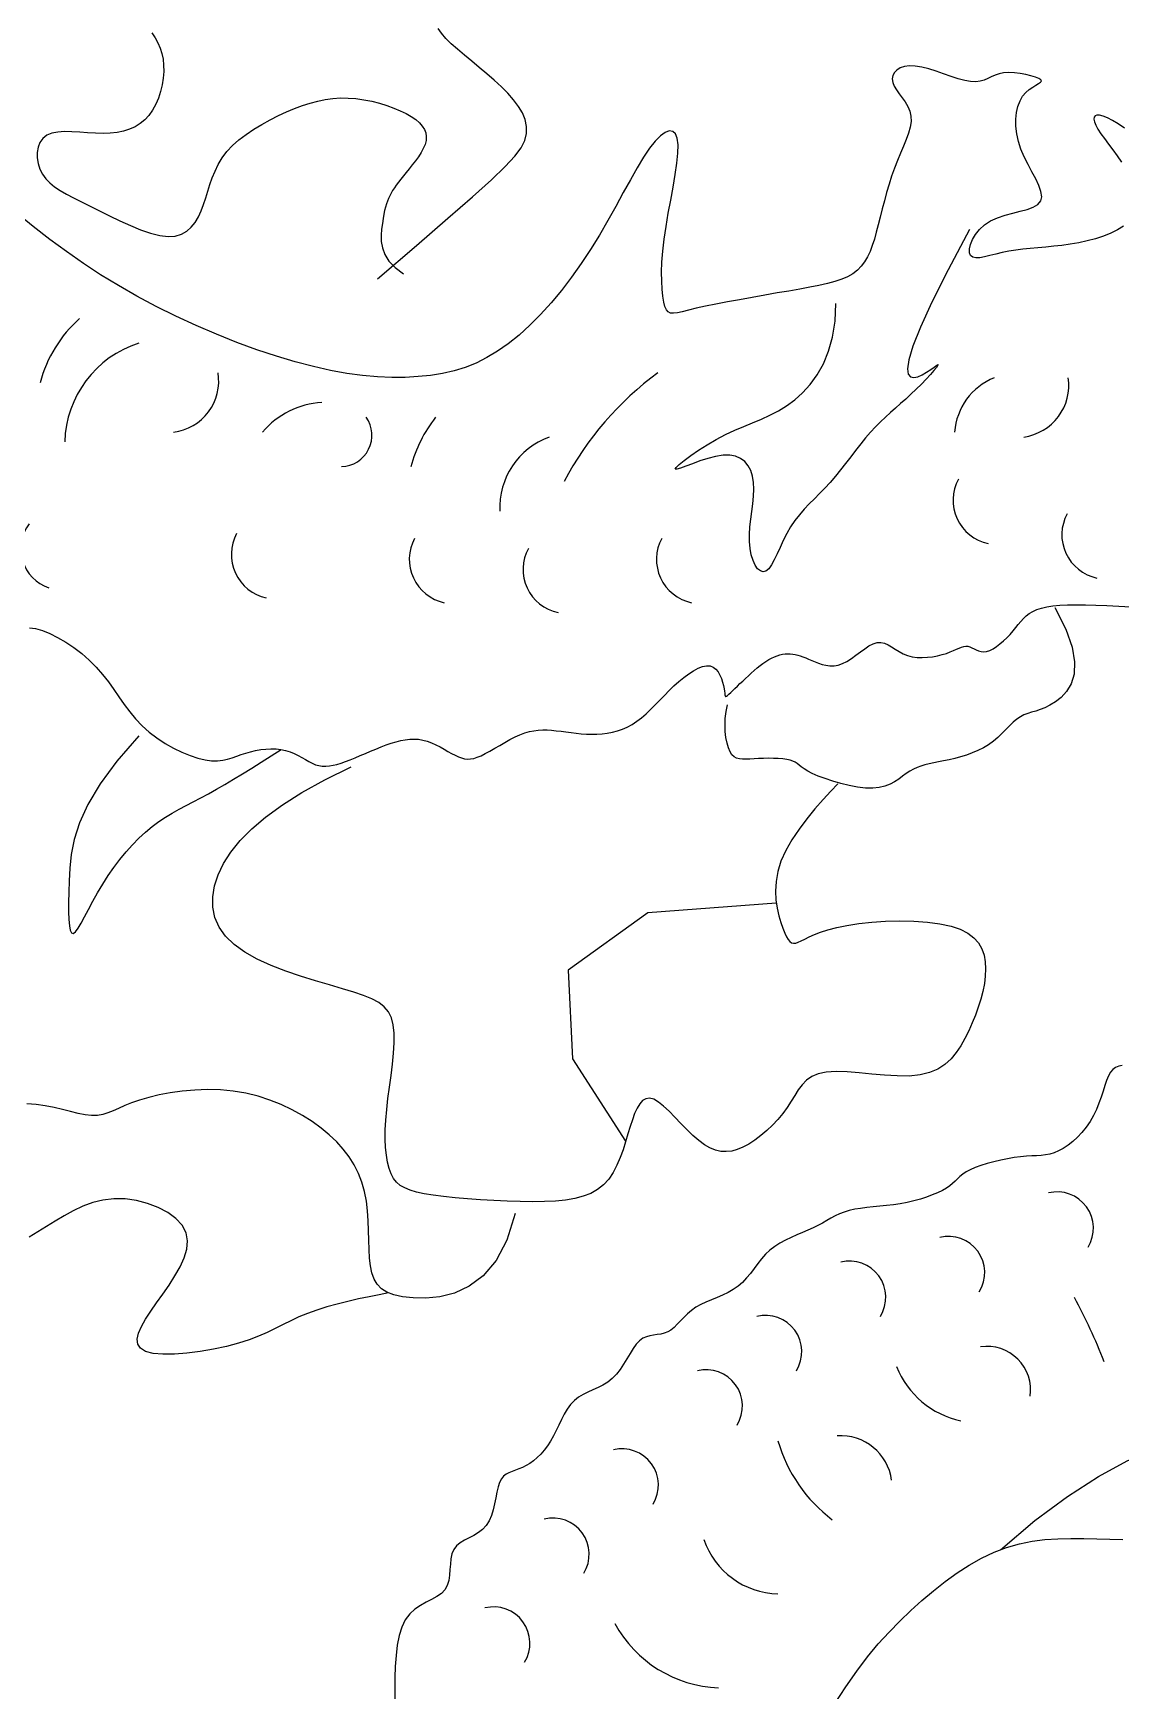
# Model space of a CAD drawing. Extents: x 2475 to 5335, y 627 to 2827.
# Drawn here: x 3507.6 to 3672.2, y 1701.1 to 1951.9 of the extents above; entities that cross this region are included whole.
import ezdxf

# ---------------------------------------------------------------- set-up
doc = ezdxf.new("R2010")
doc.units = 0
doc.header["$MEASUREMENT"] = 0
doc.layers.add('3', color=3, linetype='CONTINUOUS')
doc.layers.add('7', color=7, linetype='CONTINUOUS')

msp = doc.modelspace()

# ---------------------------------------------------------------- linework, layer by layer
at = {"layer": '3'}
for points in [[(3525.56, 1951.89), (3526.06, 1951.13), (3526.48, 1950.37), (3526.82, 1949.58), (3527.08, 1948.77), (3527.25, 1947.92), (3527.34, 1947.01), (3527.35, 1946.06), (3527.27, 1945.06), (3527.11, 1944.04), (3526.87, 1943.02), (3526.55, 1942.03), (3526.15, 1941.09), (3525.67, 1940.21), (3525.12, 1939.42), (3524.49, 1938.74), (3523.79, 1938.17), (3523.02, 1937.69), (3522.18, 1937.31), (3521.28, 1937.03), (3520.31, 1936.83), (3519.27, 1936.71), (3518.17, 1936.67), (3517.02, 1936.71), (3515.83, 1936.78), (3514.64, 1936.87), (3513.47, 1936.94), (3512.36, 1936.96), (3511.34, 1936.9), (3510.42, 1936.72), (3509.66, 1936.41), (3509.05, 1935.94), (3508.61, 1935.33), (3508.33, 1934.61), (3508.2, 1933.81), (3508.21, 1932.97), (3508.35, 1932.12), (3508.62, 1931.3), (3509, 1930.52), (3509.5, 1929.83), (3510.11, 1929.2), (3510.83, 1928.61), (3511.67, 1928.05), (3512.63, 1927.5), (3513.7, 1926.93), (3514.89, 1926.33), (3516.21, 1925.68), (3517.64, 1924.96), (3519.15, 1924.21), (3520.72, 1923.46), (3522.3, 1922.75), (3523.85, 1922.12), (3525.35, 1921.61), (3526.74, 1921.26), (3528, 1921.1), (3529.09, 1921.16), (3530.04, 1921.43), (3530.84, 1921.88), (3531.52, 1922.49), (3532.1, 1923.22), (3532.59, 1924.06), (3533.01, 1924.98), (3533.37, 1925.94), (3533.7, 1926.93), (3534.02, 1927.94), (3534.34, 1928.96), (3534.7, 1929.98), (3535.11, 1931), (3535.6, 1932), (3536.19, 1932.98), (3536.91, 1933.93), (3537.76, 1934.84), (3538.74, 1935.71), (3539.83, 1936.54), (3540.99, 1937.33), (3542.2, 1938.06), (3543.45, 1938.75), (3544.71, 1939.38), (3545.95, 1939.95), (3547.16, 1940.46), (3548.34, 1940.9), (3549.5, 1941.28), (3550.65, 1941.58), (3551.79, 1941.82), (3552.93, 1941.97), (3554.08, 1942.05), (3555.25, 1942.04), (3556.44, 1941.95), (3557.64, 1941.78), (3558.82, 1941.55), (3559.98, 1941.26), (3561.1, 1940.91), (3562.16, 1940.53), (3563.14, 1940.12), (3564.03, 1939.69), (3564.81, 1939.24), (3565.48, 1938.78), (3566.03, 1938.3), (3566.47, 1937.8), (3566.79, 1937.29), (3567, 1936.76), (3567.08, 1936.2), (3567.04, 1935.63), (3566.89, 1935.03), (3566.63, 1934.41), (3566.29, 1933.78), (3565.88, 1933.16), (3565.43, 1932.54), (3564.96, 1931.93), (3564.49, 1931.34), (3564.03, 1930.78), (3563.61, 1930.26), (3563.22, 1929.77), (3562.86, 1929.31), (3562.54, 1928.87), (3562.25, 1928.45), (3561.98, 1928.04), (3561.75, 1927.64), (3561.54, 1927.25), (3561.36, 1926.86), (3561.19, 1926.45), (3561.04, 1926.02), (3560.91, 1925.55), (3560.78, 1925.03), (3560.66, 1924.45), (3560.55, 1923.8), (3560.43, 1923.06), (3560.31, 1922.23), (3560.24, 1921.32), (3560.26, 1920.36), (3560.43, 1919.36), (3560.81, 1918.36), (3561.43, 1917.36), (3562.36, 1916.39), (3563.64, 1915.47)], [(3559.71, 1914.69), (3565.59, 1919.75), (3570.33, 1923.85), (3574.08, 1927.11), (3576.93, 1929.67), (3579.03, 1931.67), (3580.49, 1933.24), (3581.43, 1934.51), (3581.98, 1935.63), (3582.24, 1936.7), (3582.26, 1937.74), (3582.05, 1938.77), (3581.64, 1939.78), (3581.05, 1940.78), (3580.3, 1941.78), (3579.43, 1942.76), (3578.44, 1943.74), (3577.37, 1944.72), (3576.25, 1945.7), (3575.1, 1946.66), (3573.95, 1947.6), (3572.85, 1948.52), (3571.81, 1949.41), (3570.87, 1950.26), (3570.06, 1951.07), (3569.4, 1951.83), (3568.9, 1952.56)], [(3672.57, 1922.67), (3671.69, 1922.09), (3670.67, 1921.58), (3669.55, 1921.13), (3668.35, 1920.74), (3667.09, 1920.42), (3665.81, 1920.14), (3664.52, 1919.92), (3663.26, 1919.75), (3662.02, 1919.61), (3660.81, 1919.5), (3659.62, 1919.4), (3658.47, 1919.3), (3657.35, 1919.18), (3656.27, 1919.05), (3655.22, 1918.87), (3654.21, 1918.66), (3653.25, 1918.42), (3652.36, 1918.2), (3651.55, 1918.01), (3650.84, 1917.89), (3650.24, 1917.86), (3649.78, 1917.96), (3649.45, 1918.22), (3649.29, 1918.65), (3649.28, 1919.22), (3649.43, 1919.9), (3649.73, 1920.64), (3650.19, 1921.41), (3650.8, 1922.16), (3651.56, 1922.85), (3652.47, 1923.46), (3653.51, 1923.93), (3654.65, 1924.31), (3655.82, 1924.63), (3656.96, 1924.91), (3658.01, 1925.2), (3658.92, 1925.53), (3659.62, 1925.94), (3660.07, 1926.47), (3660.21, 1927.12), (3660.09, 1927.91), (3659.77, 1928.81), (3659.3, 1929.8), (3658.73, 1930.87), (3658.13, 1931.99), (3657.55, 1933.14), (3657.05, 1934.32), (3656.68, 1935.49), (3656.43, 1936.65), (3656.31, 1937.78), (3656.3, 1938.85), (3656.4, 1939.86), (3656.61, 1940.78), (3656.92, 1941.6), (3657.32, 1942.3), (3657.79, 1942.88), (3658.32, 1943.34), (3658.84, 1943.7), (3659.33, 1943.99), (3659.74, 1944.22), (3660.02, 1944.42), (3660.15, 1944.6), (3660.07, 1944.79), (3659.76, 1945), (3659.24, 1945.21), (3658.57, 1945.42), (3657.79, 1945.61), (3656.94, 1945.76), (3656.07, 1945.86), (3655.22, 1945.89), (3654.43, 1945.84), (3653.75, 1945.69), (3653.14, 1945.49), (3652.58, 1945.24), (3652.04, 1944.99), (3651.49, 1944.76), (3650.9, 1944.59), (3650.23, 1944.5), (3649.45, 1944.53), (3648.56, 1944.69), (3647.55, 1944.97), (3646.48, 1945.32), (3645.36, 1945.71), (3644.23, 1946.09), (3643.12, 1946.44), (3642.05, 1946.72), (3641.07, 1946.88), (3640.19, 1946.91), (3639.43, 1946.81), (3638.79, 1946.59), (3638.28, 1946.28), (3637.91, 1945.89), (3637.68, 1945.43), (3637.59, 1944.93), (3637.66, 1944.4), (3637.88, 1943.85), (3638.22, 1943.29), (3638.64, 1942.7), (3639.09, 1942.09), (3639.53, 1941.45), (3639.93, 1940.77), (3640.24, 1940.05), (3640.41, 1939.29), (3640.43, 1938.48), (3640.3, 1937.62), (3640.05, 1936.72), (3639.71, 1935.76), (3639.3, 1934.75), (3638.85, 1933.7), (3638.38, 1932.59), (3637.92, 1931.44), (3637.5, 1930.24), (3637.11, 1929.01), (3636.74, 1927.75), (3636.4, 1926.5), (3636.08, 1925.26), (3635.77, 1924.04), (3635.47, 1922.87), (3635.17, 1921.75), (3634.88, 1920.71), (3634.57, 1919.74), (3634.23, 1918.85), (3633.85, 1918.02), (3633.41, 1917.27), (3632.91, 1916.6), (3632.32, 1916), (3631.64, 1915.47), (3630.84, 1915.01), (3629.94, 1914.62), (3628.91, 1914.27), (3627.77, 1913.97), (3626.5, 1913.68), (3625.11, 1913.41), (3623.59, 1913.14), (3621.94, 1912.85), (3620.16, 1912.55), (3618.29, 1912.22), (3616.39, 1911.89), (3614.49, 1911.54), (3612.64, 1911.2), (3610.9, 1910.87), (3609.31, 1910.54), (3607.92, 1910.24), (3606.76, 1909.96), (3605.82, 1909.72), (3605.07, 1909.56), (3604.48, 1909.48), (3604.03, 1909.52), (3603.68, 1909.68), (3603.42, 1910), (3603.2, 1910.5), (3603.02, 1911.18), (3602.87, 1912.06), (3602.76, 1913.11), (3602.7, 1914.33), (3602.69, 1915.7), (3602.74, 1917.23), (3602.87, 1918.9), (3603.07, 1920.71), (3603.36, 1922.62), (3603.7, 1924.61), (3604.06, 1926.61), (3604.42, 1928.58), (3604.74, 1930.45), (3604.99, 1932.17), (3605.14, 1933.7), (3605.17, 1934.97), (3605.04, 1935.95), (3604.77, 1936.62), (3604.37, 1936.99), (3603.84, 1937.07), (3603.22, 1936.85), (3602.5, 1936.34), (3601.7, 1935.54), (3600.85, 1934.45), (3599.94, 1933.09), (3598.97, 1931.49), (3597.96, 1929.68), (3596.88, 1927.73), (3595.75, 1925.65), (3594.54, 1923.5), (3593.28, 1921.31), (3591.94, 1919.14), (3590.53, 1917), (3589.05, 1914.94), (3587.53, 1912.95), (3585.96, 1911.07), (3584.36, 1909.3), (3582.74, 1907.67), (3581.12, 1906.19), (3579.49, 1904.87), (3577.87, 1903.73), (3576.26, 1902.77), (3574.63, 1901.96), (3572.97, 1901.3), (3571.28, 1900.78), (3569.54, 1900.38), (3567.74, 1900.09), (3565.86, 1899.9), (3563.9, 1899.79), (3561.85, 1899.78), (3559.7, 1899.87), (3557.45, 1900.08), (3555.08, 1900.39), (3552.6, 1900.83), (3549.99, 1901.41), (3547.26, 1902.12), (3544.4, 1902.98), (3541.43, 1903.97), (3538.39, 1905.08), (3535.32, 1906.31), (3532.24, 1907.63), (3529.18, 1909.04), (3526.19, 1910.52), (3523.28, 1912.07), (3520.49, 1913.66), (3517.8, 1915.32), (3515.19, 1917.03), (3512.64, 1918.81), (3510.12, 1920.66), (3507.62, 1922.6), (3505.11, 1924.62)], [(3672.71, 1937.48), (3671.77, 1938.13), (3670.91, 1938.65), (3670.15, 1939.03), (3669.5, 1939.29), (3668.97, 1939.43), (3668.57, 1939.45), (3668.28, 1939.35), (3668.12, 1939.15), (3668.09, 1938.84), (3668.17, 1938.43), (3668.38, 1937.92), (3668.71, 1937.33), (3669.16, 1936.65), (3669.71, 1935.9), (3670.32, 1935.08), (3670.97, 1934.2), (3671.64, 1933.29), (3672.29, 1932.34)], [(3649.27, 1922.15), (3646.04, 1916.07), (3643.6, 1911.18), (3641.86, 1907.38), (3640.72, 1904.51), (3640.09, 1902.45), (3639.88, 1901.08), (3640, 1900.25), (3640.35, 1899.85), (3640.86, 1899.75), (3641.47, 1899.88), (3642.13, 1900.17), (3642.79, 1900.55), (3643.41, 1900.97), (3643.94, 1901.34), (3644.33, 1901.62), (3644.53, 1901.72), (3644.51, 1901.61), (3644.29, 1901.3), (3643.89, 1900.83), (3643.36, 1900.23), (3642.71, 1899.53), (3641.99, 1898.78), (3641.21, 1898), (3640.41, 1897.24), (3639.62, 1896.51), (3638.85, 1895.82), (3638.08, 1895.14), (3637.31, 1894.47), (3636.56, 1893.78), (3635.8, 1893.07), (3635.05, 1892.32), (3634.3, 1891.51), (3633.56, 1890.64), (3632.81, 1889.71), (3632.05, 1888.74), (3631.3, 1887.76), (3630.53, 1886.76), (3629.76, 1885.78), (3628.98, 1884.83), (3628.2, 1883.91), (3627.4, 1883.05), (3626.59, 1882.23), (3625.8, 1881.43), (3625.02, 1880.64), (3624.26, 1879.84), (3623.53, 1879.01), (3622.85, 1878.13), (3622.21, 1877.19), (3621.63, 1876.17), (3621.1, 1875.12), (3620.61, 1874.07), (3620.15, 1873.08), (3619.72, 1872.17), (3619.3, 1871.41), (3618.89, 1870.82), (3618.47, 1870.46), (3618.05, 1870.36), (3617.63, 1870.5), (3617.22, 1870.85), (3616.85, 1871.39), (3616.53, 1872.1), (3616.26, 1872.95), (3616.07, 1873.9), (3615.98, 1874.94), (3615.98, 1876.04), (3616.06, 1877.19), (3616.19, 1878.35), (3616.34, 1879.52), (3616.48, 1880.68), (3616.59, 1881.81), (3616.64, 1882.89), (3616.6, 1883.91), (3616.45, 1884.85), (3616.18, 1885.69), (3615.79, 1886.43), (3615.28, 1887.04), (3614.64, 1887.52), (3613.88, 1887.85), (3613, 1888.02), (3611.99, 1888.02), (3610.86, 1887.84), (3609.67, 1887.53), (3608.47, 1887.14), (3607.34, 1886.73), (3606.34, 1886.34), (3605.54, 1886.04), (3604.99, 1885.88), (3604.76, 1885.9), (3604.89, 1886.16), (3605.37, 1886.62), (3606.12, 1887.23), (3607.11, 1887.96), (3608.28, 1888.76), (3609.58, 1889.58), (3610.96, 1890.39), (3612.36, 1891.13), (3613.75, 1891.79), (3615.12, 1892.37), (3616.46, 1892.92), (3617.79, 1893.47), (3619.08, 1894.05), (3620.36, 1894.71), (3621.61, 1895.47), (3622.83, 1896.37), (3624.03, 1897.44), (3625.18, 1898.7), (3626.23, 1900.16), (3627.17, 1901.83), (3627.95, 1903.73), (3628.55, 1905.88), (3628.93, 1908.27), (3629.07, 1910.94)], [(3507.05, 1861.91), (3507.97, 1861.79), (3509, 1861.49), (3510.12, 1861.04), (3511.3, 1860.45), (3512.52, 1859.74), (3513.74, 1858.91), (3514.94, 1858), (3516.08, 1857.01), (3517.14, 1855.95), (3518.1, 1854.86), (3518.97, 1853.73), (3519.79, 1852.59), (3520.58, 1851.45), (3521.37, 1850.31), (3522.2, 1849.2), (3523.09, 1848.12), (3524.07, 1847.09), (3525.16, 1846.13), (3526.33, 1845.24), (3527.57, 1844.43), (3528.84, 1843.71), (3530.11, 1843.09), (3531.35, 1842.58), (3532.53, 1842.19), (3533.62, 1841.93), (3534.6, 1841.8), (3535.48, 1841.78), (3536.28, 1841.87), (3537.02, 1842.02), (3537.72, 1842.23), (3538.4, 1842.47), (3539.07, 1842.72), (3539.77, 1842.96), (3540.49, 1843.17), (3541.25, 1843.35), (3542.02, 1843.48), (3542.8, 1843.57), (3543.58, 1843.61), (3544.35, 1843.59), (3545.09, 1843.51), (3545.79, 1843.37), (3546.46, 1843.16), (3547.08, 1842.9), (3547.67, 1842.6), (3548.24, 1842.29), (3548.78, 1841.97), (3549.3, 1841.68), (3549.82, 1841.41), (3550.33, 1841.2), (3550.84, 1841.06), (3551.35, 1840.98), (3551.88, 1840.97), (3552.42, 1841.01), (3552.98, 1841.11), (3553.57, 1841.25), (3554.2, 1841.44), (3554.86, 1841.68), (3555.57, 1841.95), (3556.31, 1842.25), (3557.08, 1842.57), (3557.87, 1842.9), (3558.66, 1843.24), (3559.46, 1843.57), (3560.25, 1843.89), (3561.02, 1844.18), (3561.77, 1844.44), (3562.5, 1844.67), (3563.21, 1844.85), (3563.9, 1844.98), (3564.58, 1845.06), (3565.25, 1845.08), (3565.91, 1845.04), (3566.57, 1844.92), (3567.23, 1844.74), (3567.89, 1844.49), (3568.53, 1844.2), (3569.16, 1843.88), (3569.78, 1843.54), (3570.36, 1843.21), (3570.92, 1842.9), (3571.45, 1842.63), (3571.94, 1842.4), (3572.4, 1842.22), (3572.86, 1842.11), (3573.31, 1842.06), (3573.78, 1842.07), (3574.27, 1842.16), (3574.8, 1842.32), (3575.38, 1842.56), (3576.01, 1842.87), (3576.7, 1843.25), (3577.43, 1843.68), (3578.19, 1844.12), (3578.97, 1844.57), (3579.74, 1845), (3580.51, 1845.4), (3581.26, 1845.74), (3581.99, 1846), (3582.68, 1846.2), (3583.36, 1846.34), (3584.03, 1846.42), (3584.7, 1846.46), (3585.37, 1846.45), (3586.05, 1846.41), (3586.75, 1846.34), (3587.47, 1846.26), (3588.22, 1846.16), (3588.98, 1846.07), (3589.75, 1845.97), (3590.54, 1845.89), (3591.33, 1845.83), (3592.12, 1845.8), (3592.91, 1845.8), (3593.69, 1845.85), (3594.47, 1845.95), (3595.24, 1846.1), (3596, 1846.3), (3596.75, 1846.57), (3597.49, 1846.9), (3598.22, 1847.29), (3598.93, 1847.76), (3599.64, 1848.31), (3600.34, 1848.91), (3601.03, 1849.57), (3601.72, 1850.26), (3602.41, 1850.97), (3603.11, 1851.69), (3603.82, 1852.41), (3604.55, 1853.11), (3605.3, 1853.77), (3606.05, 1854.39), (3606.79, 1854.94), (3607.52, 1855.42), (3608.22, 1855.79), (3608.88, 1856.05), (3609.49, 1856.17), (3610.04, 1856.15), (3610.51, 1855.97), (3610.91, 1855.66), (3611.24, 1855.24), (3611.52, 1854.76), (3611.74, 1854.23), (3611.91, 1853.69), (3612.04, 1853.17), (3612.13, 1852.7), (3612.2, 1852.31), (3612.24, 1852), (3612.27, 1851.77), (3612.3, 1851.61), (3612.35, 1851.53), (3612.42, 1851.51), (3612.52, 1851.57), (3612.68, 1851.69), (3612.88, 1851.87), (3613.14, 1852.11), (3613.44, 1852.39), (3613.78, 1852.72), (3614.15, 1853.08), (3614.54, 1853.46), (3614.96, 1853.85), (3615.38, 1854.26), (3615.82, 1854.66), (3616.26, 1855.06), (3616.7, 1855.45), (3617.14, 1855.83), (3617.59, 1856.19), (3618.03, 1856.52), (3618.47, 1856.83), (3618.9, 1857.1), (3619.33, 1857.33), (3619.75, 1857.53), (3620.17, 1857.69), (3620.58, 1857.82), (3620.98, 1857.91), (3621.38, 1857.96), (3621.77, 1857.99), (3622.15, 1857.98), (3622.53, 1857.94), (3622.91, 1857.87), (3623.29, 1857.77), (3623.68, 1857.65), (3624.08, 1857.5), (3624.5, 1857.34), (3624.94, 1857.16), (3625.4, 1856.96), (3625.9, 1856.76), (3626.43, 1856.56), (3626.98, 1856.38), (3627.56, 1856.24), (3628.16, 1856.17), (3628.78, 1856.17), (3629.42, 1856.27), (3630.07, 1856.49), (3630.74, 1856.83), (3631.41, 1857.26), (3632.09, 1857.75), (3632.76, 1858.26), (3633.42, 1858.74), (3634.06, 1859.16), (3634.69, 1859.48), (3635.29, 1859.67), (3635.86, 1859.69), (3636.41, 1859.56), (3636.95, 1859.33), (3637.49, 1859.02), (3638.04, 1858.67), (3638.62, 1858.31), (3639.23, 1857.98), (3639.89, 1857.71), (3640.6, 1857.52), (3641.35, 1857.43), (3642.13, 1857.4), (3642.91, 1857.44), (3643.68, 1857.54), (3644.43, 1857.68), (3645.13, 1857.85), (3645.78, 1858.04), (3646.35, 1858.25), (3646.86, 1858.46), (3647.31, 1858.66), (3647.71, 1858.84), (3648.07, 1858.99), (3648.41, 1859.09), (3648.72, 1859.14), (3649.03, 1859.13), (3649.33, 1859.04), (3649.64, 1858.9), (3649.96, 1858.74), (3650.3, 1858.57), (3650.65, 1858.42), (3651.03, 1858.31), (3651.43, 1858.27), (3651.87, 1858.31), (3652.35, 1858.47), (3652.85, 1858.72), (3653.37, 1859.06), (3653.89, 1859.46), (3654.42, 1859.92), (3654.93, 1860.41), (3655.41, 1860.91), (3655.87, 1861.43), (3656.28, 1861.93), (3656.66, 1862.41), (3657.04, 1862.87), (3657.43, 1863.3), (3657.85, 1863.7), (3658.31, 1864.07), (3658.84, 1864.39), (3659.45, 1864.67), (3660.17, 1864.9), (3660.98, 1865.08), (3661.91, 1865.22), (3662.96, 1865.31), (3664.12, 1865.37), (3665.41, 1865.39), (3666.83, 1865.39), (3668.39, 1865.35), (3670.08, 1865.28), (3671.85, 1865.19), (3673.67, 1865.06)], [(3662.21, 1864.96), (3663.85, 1861.72), (3664.81, 1859), (3665.19, 1856.74), (3665.11, 1854.9), (3664.67, 1853.42), (3663.98, 1852.26), (3663.14, 1851.37), (3662.27, 1850.69), (3661.45, 1850.18), (3660.68, 1849.81), (3659.97, 1849.53), (3659.31, 1849.32), (3658.68, 1849.15), (3658.09, 1848.96), (3657.52, 1848.75), (3656.97, 1848.46), (3656.43, 1848.08), (3655.89, 1847.61), (3655.34, 1847.08), (3654.78, 1846.51), (3654.19, 1845.92), (3653.56, 1845.32), (3652.89, 1844.75), (3652.17, 1844.22), (3651.39, 1843.75), (3650.56, 1843.34), (3649.69, 1842.98), (3648.81, 1842.66), (3647.92, 1842.39), (3647.04, 1842.15), (3646.18, 1841.95), (3645.36, 1841.77), (3644.59, 1841.61), (3643.87, 1841.46), (3643.19, 1841.31), (3642.54, 1841.16), (3641.93, 1840.98), (3641.34, 1840.77), (3640.78, 1840.51), (3640.23, 1840.21), (3639.68, 1839.85), (3639.13, 1839.45), (3638.56, 1839.03), (3637.94, 1838.63), (3637.25, 1838.27), (3636.49, 1837.97), (3635.63, 1837.75), (3634.65, 1837.64), (3633.54, 1837.67), (3632.34, 1837.8), (3631.08, 1838.04), (3629.82, 1838.34), (3628.59, 1838.7), (3627.43, 1839.09), (3626.38, 1839.48), (3625.49, 1839.87), (3624.79, 1840.23), (3624.25, 1840.56), (3623.83, 1840.86), (3623.48, 1841.13), (3623.18, 1841.36), (3622.89, 1841.57), (3622.55, 1841.74), (3622.14, 1841.88), (3621.63, 1841.99), (3621.02, 1842.07), (3620.35, 1842.13), (3619.62, 1842.16), (3618.87, 1842.17), (3618.11, 1842.16), (3617.37, 1842.14), (3616.68, 1842.1), (3616.04, 1842.06), (3615.46, 1842.03), (3614.93, 1842.02), (3614.46, 1842.07), (3614.04, 1842.19), (3613.67, 1842.39), (3613.34, 1842.71), (3613.05, 1843.16), (3612.8, 1843.76), (3612.59, 1844.48), (3612.43, 1845.31), (3612.33, 1846.22), (3612.29, 1847.19), (3612.33, 1848.2), (3612.45, 1849.23), (3612.66, 1850.24)], [(3523.59, 1845.56), (3520.26, 1841.74), (3517.72, 1838.3), (3515.88, 1835.2), (3514.61, 1832.41), (3513.8, 1829.89), (3513.34, 1827.61), (3513.13, 1825.54), (3513.04, 1823.65), (3512.99, 1821.91), (3512.95, 1820.33), (3512.95, 1818.94), (3512.99, 1817.76), (3513.07, 1816.82), (3513.2, 1816.15), (3513.4, 1815.76), (3513.65, 1815.68), (3513.98, 1815.92), (3514.38, 1816.45), (3514.85, 1817.23), (3515.38, 1818.2), (3515.98, 1819.32), (3516.63, 1820.55), (3517.35, 1821.84), (3518.12, 1823.15), (3518.94, 1824.43), (3519.8, 1825.67), (3520.71, 1826.86), (3521.65, 1828), (3522.61, 1829.07), (3523.6, 1830.08), (3524.59, 1831), (3525.6, 1831.85), (3526.6, 1832.6), (3527.61, 1833.27), (3528.64, 1833.89), (3529.68, 1834.47), (3530.74, 1835.04), (3531.83, 1835.6), (3532.96, 1836.18), (3534.13, 1836.81), (3535.35, 1837.48), (3536.61, 1838.21), (3537.92, 1838.99), (3539.28, 1839.82), (3540.67, 1840.69), (3542.12, 1841.59), (3543.6, 1842.53), (3545.13, 1843.5)], [(3629.33, 1838.33), (3628.28, 1837.19), (3627.11, 1835.91), (3625.89, 1834.5), (3624.67, 1833), (3623.49, 1831.44), (3622.41, 1829.83), (3621.48, 1828.21), (3620.75, 1826.6), (3620.26, 1825.04), (3620, 1823.53), (3619.92, 1822.09), (3619.99, 1820.74), (3620.17, 1819.48), (3620.43, 1818.34), (3620.73, 1817.33), (3621.03, 1816.46), (3621.31, 1815.74), (3621.57, 1815.17), (3621.82, 1814.74), (3622.07, 1814.44), (3622.35, 1814.25), (3622.64, 1814.18), (3622.98, 1814.21), (3623.37, 1814.34), (3623.83, 1814.55), (3624.37, 1814.82), (3625.02, 1815.14), (3625.8, 1815.5), (3626.74, 1815.87), (3627.86, 1816.24), (3629.19, 1816.59), (3630.74, 1816.9), (3632.53, 1817.17), (3634.5, 1817.37), (3636.59, 1817.51), (3638.73, 1817.56), (3640.86, 1817.52), (3642.9, 1817.39), (3644.8, 1817.15), (3646.48, 1816.79), (3647.89, 1816.31), (3649.04, 1815.72), (3649.95, 1815.02), (3650.65, 1814.23), (3651.15, 1813.35), (3651.48, 1812.4), (3651.67, 1811.39), (3651.72, 1810.32), (3651.67, 1809.22), (3651.53, 1808.08), (3651.29, 1806.91), (3650.98, 1805.73), (3650.61, 1804.53), (3650.17, 1803.33), (3649.68, 1802.14), (3649.16, 1800.96), (3648.59, 1799.8), (3647.97, 1798.69), (3647.28, 1797.65), (3646.48, 1796.69), (3645.55, 1795.86), (3644.48, 1795.16), (3643.23, 1794.62), (3641.79, 1794.27), (3640.14, 1794.11), (3638.33, 1794.12), (3636.43, 1794.23), (3634.49, 1794.41), (3632.58, 1794.59), (3630.75, 1794.74), (3629.08, 1794.8), (3627.61, 1794.71), (3626.4, 1794.46), (3625.42, 1794.03), (3624.61, 1793.47), (3623.94, 1792.79), (3623.36, 1792.02), (3622.83, 1791.17), (3622.29, 1790.28), (3621.7, 1789.36), (3621.03, 1788.44), (3620.27, 1787.54), (3619.46, 1786.67), (3618.6, 1785.85), (3617.71, 1785.09), (3616.8, 1784.41), (3615.89, 1783.82), (3615, 1783.34), (3614.14, 1782.99), (3613.3, 1782.76), (3612.47, 1782.67), (3611.65, 1782.71), (3610.83, 1782.9), (3610.01, 1783.23), (3609.17, 1783.71), (3608.3, 1784.34), (3607.41, 1785.12), (3606.5, 1786.01), (3605.59, 1786.95), (3604.69, 1787.88), (3603.82, 1788.77), (3602.98, 1789.55), (3602.2, 1790.17), (3601.5, 1790.59), (3600.87, 1790.75), (3600.31, 1790.68), (3599.82, 1790.39), (3599.37, 1789.91), (3598.98, 1789.25), (3598.61, 1788.44), (3598.26, 1787.5), (3597.92, 1786.46), (3597.59, 1785.34), (3597.23, 1784.16), (3596.85, 1782.96), (3596.42, 1781.77), (3595.92, 1780.61), (3595.35, 1779.52), (3594.68, 1778.52), (3593.91, 1777.65), (3593.01, 1776.94), (3591.98, 1776.36), (3590.83, 1775.91), (3589.55, 1775.58), (3588.15, 1775.34), (3586.62, 1775.19), (3584.97, 1775.11), (3583.19, 1775.09), (3581.29, 1775.11), (3579.31, 1775.17), (3577.29, 1775.26), (3575.28, 1775.38), (3573.31, 1775.53), (3571.43, 1775.7), (3569.69, 1775.89), (3568.12, 1776.09), (3566.76, 1776.31), (3565.61, 1776.55), (3564.63, 1776.83), (3563.81, 1777.17), (3563.13, 1777.57), (3562.58, 1778.05), (3562.13, 1778.63), (3561.76, 1779.33), (3561.46, 1780.14), (3561.22, 1781.08), (3561.04, 1782.13), (3560.92, 1783.3), (3560.87, 1784.58), (3560.88, 1785.96), (3560.95, 1787.44), (3561.09, 1789.03), (3561.28, 1790.7), (3561.51, 1792.43), (3561.75, 1794.17), (3561.97, 1795.9), (3562.14, 1797.57), (3562.24, 1799.14), (3562.23, 1800.58), (3562.09, 1801.85), (3561.8, 1802.92), (3561.35, 1803.82), (3560.71, 1804.57), (3559.88, 1805.21), (3558.84, 1805.77), (3557.59, 1806.29), (3556.11, 1806.79), (3554.39, 1807.31), (3552.44, 1807.89), (3550.31, 1808.52), (3548.07, 1809.22), (3545.81, 1809.99), (3543.6, 1810.85), (3541.51, 1811.8), (3539.61, 1812.85), (3537.99, 1814), (3536.69, 1815.27), (3535.73, 1816.64), (3535.1, 1818.1), (3534.78, 1819.64), (3534.76, 1821.23), (3535.03, 1822.88), (3535.59, 1824.56), (3536.42, 1826.27), (3537.52, 1827.99), (3538.92, 1829.73), (3540.66, 1831.49), (3542.77, 1833.28), (3545.3, 1835.11), (3548.27, 1836.98), (3551.74, 1838.9), (3555.73, 1840.88)], [(3620.01, 1820.24), (3600.6, 1818.8), (3588.55, 1810.1), (3589.22, 1796.72), (3597.25, 1784.23)], [(3672.38, 1795.72), (3671.85, 1795.58), (3671.38, 1795.38), (3670.98, 1795.09), (3670.62, 1794.68), (3670.31, 1794.13), (3670.03, 1793.45), (3669.76, 1792.68), (3669.49, 1791.83), (3669.2, 1790.92), (3668.87, 1789.99), (3668.5, 1789.05), (3668.05, 1788.12), (3667.53, 1787.22), (3666.94, 1786.38), (3666.3, 1785.59), (3665.61, 1784.86), (3664.91, 1784.21), (3664.19, 1783.64), (3663.47, 1783.16), (3662.77, 1782.77), (3662.1, 1782.5), (3661.44, 1782.3), (3660.79, 1782.18), (3660.12, 1782.11), (3659.43, 1782.06), (3658.69, 1782.02), (3657.89, 1781.97), (3657.02, 1781.9), (3656.06, 1781.77), (3655.05, 1781.6), (3654.01, 1781.39), (3652.96, 1781.14), (3651.95, 1780.87), (3650.99, 1780.57), (3650.12, 1780.26), (3649.37, 1779.93), (3648.75, 1779.6), (3648.25, 1779.26), (3647.82, 1778.92), (3647.45, 1778.57), (3647.09, 1778.22), (3646.71, 1777.87), (3646.29, 1777.52), (3645.78, 1777.16), (3645.17, 1776.81), (3644.45, 1776.46), (3643.65, 1776.12), (3642.78, 1775.8), (3641.84, 1775.5), (3640.86, 1775.23), (3639.84, 1774.99), (3638.81, 1774.79), (3637.76, 1774.64), (3636.73, 1774.51), (3635.7, 1774.41), (3634.69, 1774.31), (3633.72, 1774.21), (3632.79, 1774.09), (3631.91, 1773.95), (3631.09, 1773.76), (3630.33, 1773.53), (3629.63, 1773.25), (3628.96, 1772.94), (3628.32, 1772.6), (3627.68, 1772.24), (3627.03, 1771.87), (3626.34, 1771.49), (3625.62, 1771.13), (3624.84, 1770.77), (3624.01, 1770.42), (3623.15, 1770.07), (3622.29, 1769.69), (3621.43, 1769.28), (3620.6, 1768.84), (3619.81, 1768.34), (3619.07, 1767.77), (3618.41, 1767.14), (3617.8, 1766.45), (3617.23, 1765.73), (3616.68, 1764.99), (3616.12, 1764.26), (3615.55, 1763.56), (3614.94, 1762.9), (3614.28, 1762.32), (3613.54, 1761.81), (3612.75, 1761.37), (3611.92, 1760.98), (3611.08, 1760.62), (3610.23, 1760.27), (3609.4, 1759.92), (3608.61, 1759.54), (3607.88, 1759.12), (3607.22, 1758.64), (3606.61, 1758.13), (3606.06, 1757.59), (3605.55, 1757.06), (3605.06, 1756.55), (3604.58, 1756.09), (3604.1, 1755.69), (3603.62, 1755.39), (3603.1, 1755.19), (3602.57, 1755.07), (3602.03, 1754.99), (3601.48, 1754.93), (3600.93, 1754.83), (3600.39, 1754.68), (3599.86, 1754.44), (3599.35, 1754.06), (3598.86, 1753.54), (3598.39, 1752.89), (3597.91, 1752.14), (3597.43, 1751.35), (3596.94, 1750.53), (3596.41, 1749.74), (3595.84, 1748.99), (3595.22, 1748.34), (3594.54, 1747.79), (3593.82, 1747.35), (3593.07, 1746.97), (3592.3, 1746.62), (3591.55, 1746.28), (3590.81, 1745.92), (3590.12, 1745.51), (3589.49, 1745.01), (3588.92, 1744.41), (3588.42, 1743.71), (3587.96, 1742.95), (3587.54, 1742.15), (3587.13, 1741.31), (3586.73, 1740.48), (3586.32, 1739.66), (3585.89, 1738.88), (3585.42, 1738.17), (3584.92, 1737.51), (3584.4, 1736.92), (3583.86, 1736.39), (3583.3, 1735.92), (3582.74, 1735.51), (3582.18, 1735.17), (3581.63, 1734.89), (3581.08, 1734.67), (3580.56, 1734.48), (3580.06, 1734.3), (3579.59, 1734.11), (3579.16, 1733.87), (3578.78, 1733.56), (3578.44, 1733.16), (3578.16, 1732.63), (3577.94, 1731.96), (3577.75, 1731.18), (3577.59, 1730.32), (3577.41, 1729.41), (3577.2, 1728.51), (3576.94, 1727.63), (3576.6, 1726.81), (3576.16, 1726.1), (3575.61, 1725.52), (3574.96, 1725.04), (3574.26, 1724.63), (3573.55, 1724.26), (3572.85, 1723.89), (3572.21, 1723.5), (3571.66, 1723.05), (3571.23, 1722.51), (3570.95, 1721.85), (3570.8, 1721.1), (3570.72, 1720.29), (3570.66, 1719.45), (3570.6, 1718.6), (3570.48, 1717.79), (3570.26, 1717.04), (3569.9, 1716.38), (3569.36, 1715.84), (3568.68, 1715.38), (3567.89, 1714.95), (3567.05, 1714.52), (3566.18, 1714.04), (3565.34, 1713.46), (3564.57, 1712.75), (3563.9, 1711.86), (3563.37, 1710.75), (3562.98, 1709.46), (3562.69, 1708.01), (3562.5, 1706.45), (3562.39, 1704.8), (3562.33, 1703.11), (3562.3, 1701.41), (3562.3, 1699.74)], [(3580.51, 1773.31), (3579.27, 1769.29), (3577.63, 1766.19), (3575.7, 1763.9), (3573.56, 1762.3), (3571.34, 1761.28), (3569.12, 1760.72), (3567.01, 1760.51), (3565.11, 1760.54), (3563.5, 1760.7), (3562.18, 1760.99), (3561.12, 1761.4), (3560.28, 1761.94), (3559.64, 1762.6), (3559.17, 1763.4), (3558.85, 1764.33), (3558.63, 1765.39), (3558.5, 1766.58), (3558.43, 1767.89), (3558.39, 1769.28), (3558.36, 1770.73), (3558.3, 1772.21), (3558.19, 1773.71), (3558.02, 1775.2), (3557.74, 1776.65), (3557.34, 1778.04), (3556.82, 1779.37), (3556.18, 1780.65), (3555.41, 1781.86), (3554.52, 1783.03), (3553.52, 1784.15), (3552.4, 1785.21), (3551.16, 1786.24), (3549.8, 1787.22), (3548.34, 1788.15), (3546.79, 1789), (3545.14, 1789.78), (3543.42, 1790.46), (3541.63, 1791.04), (3539.78, 1791.49), (3537.87, 1791.82), (3535.93, 1792), (3533.98, 1792.05), (3532.04, 1791.98), (3530.16, 1791.82), (3528.35, 1791.57), (3526.65, 1791.25), (3525.09, 1790.88), (3523.7, 1790.48), (3522.49, 1790.05), (3521.45, 1789.63), (3520.53, 1789.22), (3519.69, 1788.85), (3518.91, 1788.53), (3518.13, 1788.3), (3517.32, 1788.16), (3516.44, 1788.14), (3515.47, 1788.24), (3514.41, 1788.45), (3513.26, 1788.72), (3512.03, 1789.03), (3510.75, 1789.34), (3509.41, 1789.61), (3508.03, 1789.82), (3506.62, 1789.92)], [(3561.34, 1761.31), (3559.93, 1761.03), (3558.42, 1760.72), (3556.84, 1760.38), (3555.23, 1760.01), (3553.61, 1759.61), (3552.03, 1759.17), (3550.51, 1758.7), (3549.09, 1758.2), (3547.79, 1757.66), (3546.57, 1757.09), (3545.4, 1756.51), (3544.23, 1755.92), (3543.01, 1755.33), (3541.71, 1754.75), (3540.27, 1754.2), (3538.65, 1753.68), (3536.84, 1753.2), (3534.89, 1752.78), (3532.87, 1752.44), (3530.87, 1752.19), (3528.96, 1752.05), (3527.23, 1752.03), (3525.74, 1752.16), (3524.59, 1752.45), (3523.83, 1752.92), (3523.42, 1753.54), (3523.35, 1754.31), (3523.54, 1755.21), (3523.98, 1756.23), (3524.61, 1757.35), (3525.38, 1758.55), (3526.27, 1759.81), (3527.21, 1761.13), (3528.16, 1762.49), (3529.05, 1763.86), (3529.84, 1765.24), (3530.46, 1766.59), (3530.85, 1767.92), (3530.96, 1769.2), (3530.73, 1770.41), (3530.12, 1771.53), (3529.18, 1772.56), (3527.96, 1773.46), (3526.52, 1774.23), (3524.92, 1774.83), (3523.23, 1775.27), (3521.5, 1775.51), (3519.79, 1775.54), (3518.16, 1775.34), (3516.6, 1774.96), (3515.1, 1774.41), (3513.67, 1773.74), (3512.28, 1772.98), (3510.92, 1772.16), (3509.6, 1771.33), (3508.3, 1770.52), (3507, 1769.75)], [(3653.95, 1722.45), (3659.17, 1726.85), (3664.13, 1730.53), (3668.81, 1733.52), (3673.15, 1735.88), (3677.11, 1737.65), (3680.65, 1738.88), (3683.73, 1739.61), (3686.31, 1739.9)], [(3628.87, 1699.09), (3630.57, 1701.73), (3632.23, 1704.11), (3633.86, 1706.25), (3635.48, 1708.2), (3637.1, 1709.99), (3638.73, 1711.66), (3640.39, 1713.25), (3642.09, 1714.79), (3643.83, 1716.26), (3645.6, 1717.66), (3647.41, 1718.96), (3649.25, 1720.14), (3651.11, 1721.19), (3653, 1722.09), (3654.9, 1722.81), (3656.82, 1723.36), (3658.75, 1723.74), (3660.69, 1723.99), (3662.64, 1724.12), (3664.6, 1724.17), (3666.56, 1724.16), (3668.53, 1724.11), (3670.49, 1724.05), (3672.46, 1724)]]:
    msp.add_lwpolyline(points, dxfattribs=at)
for centre, radius, start, end in [((3527.96, 1893.78), 20.01, 131.7997, 164.9336), ((3528.44, 1889.64), 16.07, 107.5449, 178.6596), ((3527.93, 1899.2), 7.74, 276.705, 9.4995), ((3630.64, 1861.47), 48.31, 126.1586, 152.1539), ((3656.65, 1890.79), 9.66, 112.1745, 175.7157), ((3656.38, 1898.61), 7.93, 278.0964, 8.108), ((3552.02, 1883.27), 12.74, 93.3526, 139.7311), ((3554.11, 1891.03), 4.75, 271.8677, 34.9557), ((3585.28, 1880.67), 21.29, 142.0939, 164.7294), ((3589.56, 1880.07), 11.37, 109.948, 182.6182), ((3653.48, 1881.21), 6.69, 151.6541, 257.9404), ((3669.94, 1875.98), 6.69, 151.6541, 257.9404), ((3512, 1873.89), 6.28, 143.1327, 251.1053), ((3544.27, 1872.99), 6.69, 151.6541, 257.9404), ((3571.2, 1872.25), 6.69, 151.6541, 257.9404), ((3588.41, 1870.75), 6.69, 151.6541, 257.9404), ((3608.6, 1872.25), 6.69, 151.6541, 257.9404), ((3662.54, 1771.09), 5.49, 328.3316, 103.7782), ((3646.09, 1764.37), 5.49, 328.3316, 103.7782), ((3631.12, 1760.63), 5.49, 328.3316, 103.7782), ((3584.89, 1717.63), 91.06, 21.4289, 28.1657), ((3618.41, 1752.41), 5.49, 328.3316, 103.7782), ((3651.94, 1746.63), 6.58, 351.534, 98.524), ((3609.43, 1744.19), 5.49, 328.3316, 103.7782), ((3650.87, 1755.23), 13.61, 201.8991, 257.6854), ((3596.72, 1732.23), 5.49, 328.3316, 103.7782), ((3642.33, 1745.3), 22.94, 196.0928, 232.9783), ((3629.76, 1731.89), 7.81, 7.8642, 93.6138), ((3586.24, 1721.77), 5.49, 328.3316, 103.7782), ((3620.62, 1727.99), 12.22, 199.0891, 268.4585), ((3577.27, 1708.32), 5.49, 328.3316, 103.7782), ((3611.97, 1720.19), 18.62, 208.5358, 267.9972)]:
    msp.add_arc(centre, radius, start, end, dxfattribs=at)
at = {"layer": '7'}
for radius in [640, 600]:
    msp.add_circle((3904.88, 1987.44), radius, dxfattribs=at)

doc.saveas('drawing.dxf')
